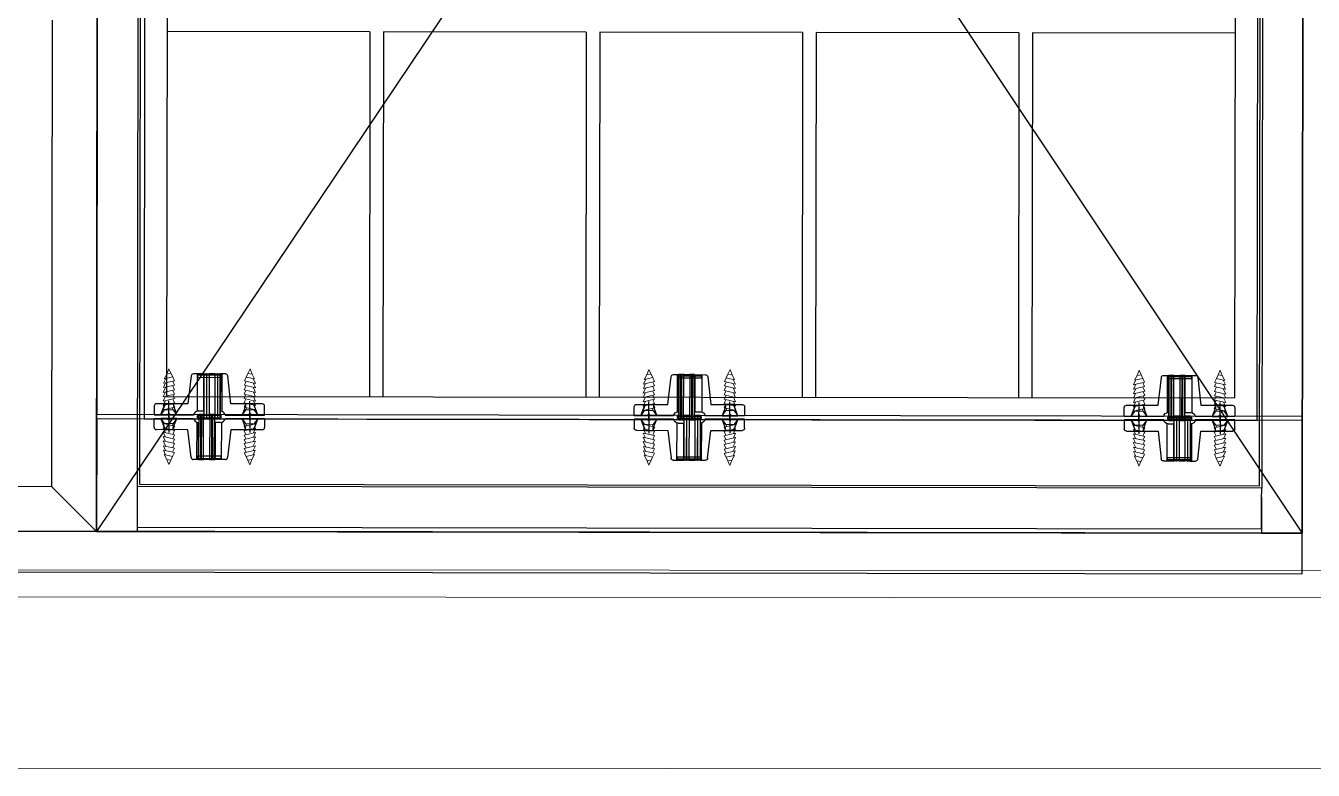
# Model space of a CAD drawing. Header units: inches. Extents: x 54 to 199, y 70 to 109.
# Drawn here: x 145.215 to 145.786, y 78.616 to 78.947 of the extents above; entities that cross this region are included whole.
import ezdxf
from ezdxf.enums import TextEntityAlignment as Align

# ---------------------------------------------------------------- set-up
doc = ezdxf.new("R2010")
doc.units = ezdxf.units.IN
doc.header["$MEASUREMENT"] = 0
for name, pattern in [('ACAD_ISO03W100', [30, 12, -18]), ('DASHDOTX2', [50.8, 25.4, -12.7, 0, -12.7]), ('DASHED2', [0.375, 0.25, -0.125]), ('DGN Style 5', [15.868117, 6.800621, -9.067495])]:
    doc.linetypes.add(name, pattern=pattern)
doc.layers.add('1', color=7, linetype='Continuous', lineweight=0)
doc.layers.add('21212-FC-A-XREF-GROUND FLOOR PLAN-REV-31-10-12$0$GB-Wall-Cladding-EEE', color=1, linetype='Continuous', lineweight=15)
doc.layers.add('A000_Non-Print', color=190, linetype='Continuous', plot=False)
doc.layers.add('A001_Pen01', color=1, linetype='Continuous')
doc.layers.add('A002_Pen02', color=2, linetype='Continuous')
doc.layers.add('GOLDCLADDING', color=7, linetype='Continuous', true_color=0xffc20a)
doc.styles.add('ROMANS', font='romans.shx')

# ---------------------------------------------------------------- blocks, each defined once
blk = doc.blocks.new('GRWRFHRH')
at = {"color": 252, "ltscale": 3}
for p, q in [((5.26827, 6.05277), (5.26886, 6.45277)), ((5.26827, 6.05277), (5.26886, 6.45277)), ((5.26886, 6.45277), (5.26835, 6.10477)), ((5.80386, 6.45198), (5.80327, 6.05198)), ((5.80335, 6.10398), (5.80386, 6.45198)), ((5.26834, 6.10277), (5.26827, 6.05277)), ((5.80334, 6.10198), (5.26834, 6.10277)), ((5.26835, 6.10477), (5.80335, 6.10398)), ((5.80327, 6.05198), (5.80334, 6.10198)), ((4.33627, 6.05415), (5.26827, 6.05277)), ((5.80327, 6.05198), (4.34127, 6.05415)), ((5.26827, 6.05277), (5.80327, 6.05198)), ((5.80327, 6.05198), (5.26827, 6.05277)), ((5.80324, 6.03398), (5.80327, 6.05198)), ((4.34124, 6.03615), (5.80324, 6.03398))]:
    blk.add_line(p, q, dxfattribs=at)
at = {"color": 252, "linetype": 'ACAD_ISO03W100'}
for p, q in [((5.53636, 6.45237), (5.26827, 6.05277)), ((5.53636, 6.45237), (5.80327, 6.05198)), ((5.26827, 6.05277), (5.26883, 6.43277)), ((5.28683, 6.43274), (5.28627, 6.05275)), ((5.78583, 6.432), (5.7853, 6.072)), ((5.80327, 6.05198), (5.80383, 6.43198)), ((5.28782, 6.42374), (5.2873, 6.07374)), ((5.7843, 6.07301), (5.78482, 6.42301)), ((5.26827, 6.05277), (5.26864, 6.29977)), ((5.24861, 6.2798), (5.2483, 6.0728)), ((4.3563, 6.07413), (5.2483, 6.0728)), ((5.2873, 6.07374), (5.7843, 6.07301)), ((5.2483, 6.0728), (5.26827, 6.05277)), ((5.2483, 6.0728), (5.26827, 6.05277)), ((5.28629, 6.06775), (5.28627, 6.05475)), ((5.2863, 6.07275), (5.28629, 6.06775)), ((5.28629, 6.06775), (5.28629, 6.06775)), ((5.2863, 6.07275), (5.2863, 6.07275)), ((5.7853, 6.072), (5.2863, 6.07275)), ((5.78529, 6.068), (5.78527, 6.052)), ((5.78529, 6.067), (5.7853, 6.072)), ((5.7853, 6.072), (5.7853, 6.072)), ((5.78527, 6.054), (5.78529, 6.067)), ((5.78529, 6.067), (5.78529, 6.067)), ((5.26827, 6.05277), (4.33627, 6.05415)), ((5.28627, 6.05275), (5.26827, 6.05277)), ((5.28627, 6.05475), (5.78527, 6.054)), ((5.78527, 6.052), (5.80327, 6.05198))]:
    blk.add_line(p, q, dxfattribs=at)
at = {"color": 252}
for p, q in [((5.31027, 6.12182), (5.30885, 6.10946)), ((5.31607, 6.1227), (5.31127, 6.12271)), ((5.31585, 6.1062), (5.31587, 6.1227)), ((5.31607, 6.1222), (5.31587, 6.1222)), ((5.31607, 6.1212), (5.31587, 6.1212)), ((5.31604, 6.1027), (5.31607, 6.1227)), ((5.31607, 6.1227), (5.31707, 6.1227)), ((5.31707, 6.1227), (5.31704, 6.1027)), ((5.31727, 6.1227), (5.31707, 6.1227)), ((5.31727, 6.1222), (5.31707, 6.1222)), ((5.31727, 6.1212), (5.31707, 6.1212)), ((5.31724, 6.1027), (5.31727, 6.1227)), ((5.31727, 6.1227), (5.31827, 6.1227)), ((5.31827, 6.1227), (5.31824, 6.1027)), ((5.32092, 6.12269), (5.31827, 6.1227)), ((5.32089, 6.10269), (5.32092, 6.12269)), ((5.32092, 6.12269), (5.32192, 6.12269)), ((5.32192, 6.12269), (5.32189, 6.10269)), ((5.32212, 6.12269), (5.32192, 6.12269)), ((5.32212, 6.12219), (5.32192, 6.12219)), ((5.32212, 6.12119), (5.32192, 6.12119)), ((5.32209, 6.10269), (5.32212, 6.12269)), ((5.32212, 6.12269), (5.32312, 6.12269)), ((5.32309, 6.10269), (5.32312, 6.12269)), ((5.32312, 6.12269), (5.32309, 6.10269)), ((5.32548, 6.12269), (5.32312, 6.12269)), ((5.32337, 6.12219), (5.32312, 6.12219)), ((5.32337, 6.12119), (5.32312, 6.12119)), ((5.32335, 6.10619), (5.32337, 6.12269)), ((5.32785, 6.10943), (5.32647, 6.1218)), ((5.52185, 6.10915), (5.52327, 6.12151)), ((5.52427, 6.12239), (5.52662, 6.12239)), ((5.52635, 6.10589), (5.52637, 6.12239)), ((5.52637, 6.12189), (5.52662, 6.12189)), ((5.52637, 6.12089), (5.52662, 6.12089)), ((5.52659, 6.10239), (5.52662, 6.12239)), ((5.52662, 6.12239), (5.52659, 6.10239)), ((5.52762, 6.12239), (5.52662, 6.12239)), ((5.52759, 6.10239), (5.52762, 6.12239)), ((5.52762, 6.12239), (5.52782, 6.12239)), ((5.52762, 6.12189), (5.52782, 6.12189)), ((5.52762, 6.12089), (5.52782, 6.12089)), ((5.52782, 6.12239), (5.52779, 6.10239)), ((5.52882, 6.12239), (5.52782, 6.12239)), ((5.52879, 6.10239), (5.52882, 6.12239)), ((5.52882, 6.12239), (5.53147, 6.12238)), ((5.53147, 6.12238), (5.53144, 6.10238)), ((5.53247, 6.12238), (5.53147, 6.12238)), ((5.53244, 6.10238), (5.53247, 6.12238)), ((5.53247, 6.12238), (5.53267, 6.12238)), ((5.53247, 6.12188), (5.53267, 6.12188)), ((5.53247, 6.12088), (5.53267, 6.12088)), ((5.53267, 6.12238), (5.53264, 6.10238)), ((5.53367, 6.12238), (5.53267, 6.12238)), ((5.53364, 6.10238), (5.53367, 6.12238)), ((5.53367, 6.12238), (5.53848, 6.12237)), ((5.53367, 6.12188), (5.53387, 6.12188)), ((5.53367, 6.12088), (5.53387, 6.12088)), ((5.53385, 6.10588), (5.53387, 6.12238)), ((5.53947, 6.12148), (5.54085, 6.10912)), ((5.73935, 6.10882), (5.74077, 6.12118)), ((5.74177, 6.12207), (5.74412, 6.12207)), ((5.74385, 6.10557), (5.74387, 6.12207)), ((5.74387, 6.12157), (5.74412, 6.12157)), ((5.74387, 6.12057), (5.74412, 6.12057)), ((5.74409, 6.10207), (5.74412, 6.12207)), ((5.74412, 6.12207), (5.74409, 6.10207)), ((5.74512, 6.12206), (5.74412, 6.12207)), ((5.74509, 6.10206), (5.74512, 6.12206)), ((5.74512, 6.12206), (5.74532, 6.12206)), ((5.74512, 6.12156), (5.74532, 6.12156)), ((5.74512, 6.12056), (5.74532, 6.12056)), ((5.74532, 6.12206), (5.74529, 6.10206)), ((5.74632, 6.12206), (5.74532, 6.12206)), ((5.74629, 6.10206), (5.74632, 6.12206)), ((5.74632, 6.12206), (5.74897, 6.12206)), ((5.74897, 6.12206), (5.74894, 6.10206)), ((5.74997, 6.12206), (5.74897, 6.12206)), ((5.74994, 6.10206), (5.74997, 6.12206)), ((5.74997, 6.12206), (5.75017, 6.12206)), ((5.74997, 6.12156), (5.75017, 6.12156)), ((5.74997, 6.12056), (5.75017, 6.12056)), ((5.75017, 6.12206), (5.75014, 6.10206)), ((5.75117, 6.12206), (5.75017, 6.12206)), ((5.75114, 6.10206), (5.75117, 6.12206)), ((5.75117, 6.12206), (5.75598, 6.12205)), ((5.75117, 6.12156), (5.75137, 6.12156)), ((5.75117, 6.12056), (5.75137, 6.12056)), ((5.75135, 6.10556), (5.75137, 6.12206)), ((5.75697, 6.12116), (5.75835, 6.10879)), ((5.29385, 6.10848), (5.29385, 6.10448)), ((5.30885, 6.10946), (5.29485, 6.10948)), ((5.34185, 6.10941), (5.32785, 6.10943)), ((5.34285, 6.10441), (5.34285, 6.10841)), ((5.50685, 6.10417), (5.50685, 6.10817)), ((5.50785, 6.10917), (5.52185, 6.10915)), ((5.54085, 6.10912), (5.55485, 6.1091)), ((5.55585, 6.1081), (5.55585, 6.1041)), ((5.72435, 6.10385), (5.72435, 6.10785)), ((5.72535, 6.10884), (5.73935, 6.10882)), ((5.75835, 6.10879), (5.77235, 6.10877)), ((5.77335, 6.10777), (5.77335, 6.10377)), ((5.29384, 6.09898), (5.29384, 6.10298)), ((5.29384, 6.10298), (5.31136, 6.10296)), ((5.29385, 6.10448), (5.31136, 6.10446)), ((5.3131, 6.10321), (5.3131, 6.10421)), ((5.3131, 6.10421), (5.3136, 6.1042)), ((5.3136, 6.1032), (5.3131, 6.10321)), ((5.31585, 6.1062), (5.31335, 6.10621)), ((5.3136, 6.1047), (5.31357, 6.0847)), ((5.3146, 6.1047), (5.3136, 6.1047)), ((5.31457, 6.0847), (5.3146, 6.1047)), ((5.3148, 6.1042), (5.3146, 6.1042)), ((5.3148, 6.1032), (5.3146, 6.1032)), ((5.3148, 6.1047), (5.31477, 6.0847)), ((5.3158, 6.1047), (5.3148, 6.1047)), ((5.31577, 6.0847), (5.3158, 6.1047)), ((5.31605, 6.1042), (5.3158, 6.1042)), ((5.31605, 6.1032), (5.3158, 6.1032)), ((5.31704, 6.1027), (5.31604, 6.1027)), ((5.31725, 6.1042), (5.31705, 6.1042)), ((5.31725, 6.1032), (5.31705, 6.1032)), ((5.31824, 6.1027), (5.31724, 6.1027)), ((5.3185, 6.1042), (5.31825, 6.1042)), ((5.3185, 6.1032), (5.31825, 6.1032)), ((5.3185, 6.1047), (5.31847, 6.0847)), ((5.3195, 6.1047), (5.3185, 6.1047)), ((5.31947, 6.0847), (5.3195, 6.1047)), ((5.3197, 6.1042), (5.3195, 6.1042)), ((5.3197, 6.1032), (5.3195, 6.1032)), ((5.3197, 6.1047), (5.31967, 6.0847)), ((5.3207, 6.10469), (5.3197, 6.1047)), ((5.32067, 6.08469), (5.3207, 6.10469)), ((5.3209, 6.10419), (5.3207, 6.10419)), ((5.3209, 6.10319), (5.3207, 6.10319)), ((5.32189, 6.10269), (5.32089, 6.10269)), ((5.3221, 6.10419), (5.3219, 6.10419)), ((5.3221, 6.10319), (5.3219, 6.10319)), ((5.32309, 6.10269), (5.32209, 6.10269)), ((5.3236, 6.10419), (5.3231, 6.10419)), ((5.3231, 6.10319), (5.3236, 6.10319)), ((5.3236, 6.10319), (5.3236, 6.10419)), ((5.32533, 6.10444), (5.34285, 6.10441)), ((5.32533, 6.10294), (5.34284, 6.10291)), ((5.34284, 6.10291), (5.34284, 6.09891)), ((5.52436, 6.10264), (5.50684, 6.10267)), ((5.50684, 6.10267), (5.50684, 6.09867)), ((5.52436, 6.10414), (5.50685, 6.10417)), ((5.52609, 6.10289), (5.5261, 6.10389)), ((5.52659, 6.10289), (5.52609, 6.10289)), ((5.5261, 6.10389), (5.5266, 6.10389)), ((5.52659, 6.10239), (5.52759, 6.10239)), ((5.52759, 6.10289), (5.52779, 6.10289)), ((5.5276, 6.10389), (5.5278, 6.10389)), ((5.52779, 6.10239), (5.52879, 6.10239)), ((5.52879, 6.10289), (5.52899, 6.10289)), ((5.5288, 6.10389), (5.529, 6.10389)), ((5.52897, 6.08439), (5.529, 6.10439)), ((5.529, 6.10439), (5.53, 6.10438)), ((5.53, 6.10438), (5.52997, 6.08438)), ((5.52999, 6.10288), (5.53019, 6.10288)), ((5.53, 6.10388), (5.5302, 6.10388)), ((5.53017, 6.08438), (5.5302, 6.10438)), ((5.5302, 6.10438), (5.5312, 6.10438)), ((5.5312, 6.10438), (5.53117, 6.08438)), ((5.53119, 6.10288), (5.53144, 6.10288)), ((5.5312, 6.10388), (5.53145, 6.10388)), ((5.53144, 6.10238), (5.53244, 6.10238)), ((5.53244, 6.10288), (5.53264, 6.10288)), ((5.53245, 6.10388), (5.53265, 6.10388)), ((5.53264, 6.10238), (5.53364, 6.10238)), ((5.53364, 6.10288), (5.53389, 6.10288)), ((5.53365, 6.10388), (5.5339, 6.10388)), ((5.53385, 6.10588), (5.53635, 6.10587)), ((5.53387, 6.08438), (5.5339, 6.10438)), ((5.5339, 6.10438), (5.5349, 6.10438)), ((5.5349, 6.10438), (5.53487, 6.08438)), ((5.53489, 6.10288), (5.53509, 6.10288)), ((5.5349, 6.10388), (5.5351, 6.10388)), ((5.53507, 6.08438), (5.5351, 6.10438)), ((5.5351, 6.10438), (5.5361, 6.10437)), ((5.5361, 6.10437), (5.53607, 6.08437)), ((5.53609, 6.10287), (5.53659, 6.10287)), ((5.5366, 6.10387), (5.5361, 6.10387)), ((5.53659, 6.10287), (5.5366, 6.10387)), ((5.55585, 6.1041), (5.53833, 6.10412)), ((5.55584, 6.1026), (5.53833, 6.10262)), ((5.55584, 6.0986), (5.55584, 6.1026)), ((5.74186, 6.10232), (5.72434, 6.10235)), ((5.72434, 6.10235), (5.72434, 6.09835)), ((5.74186, 6.10382), (5.72435, 6.10385)), ((5.74359, 6.10257), (5.7436, 6.10357)), ((5.74409, 6.10257), (5.74359, 6.10257)), ((5.7436, 6.10357), (5.7441, 6.10357)), ((5.74409, 6.10207), (5.74509, 6.10206)), ((5.74509, 6.10256), (5.74529, 6.10256)), ((5.7451, 6.10356), (5.7453, 6.10356)), ((5.74529, 6.10206), (5.74629, 6.10206)), ((5.74629, 6.10256), (5.74649, 6.10256)), ((5.7463, 6.10356), (5.7465, 6.10356)), ((5.74647, 6.08406), (5.7465, 6.10406)), ((5.7465, 6.10406), (5.7475, 6.10406)), ((5.7475, 6.10406), (5.74747, 6.08406)), ((5.74749, 6.10256), (5.74769, 6.10256)), ((5.7475, 6.10356), (5.7477, 6.10356)), ((5.74767, 6.08406), (5.7477, 6.10406)), ((5.7477, 6.10406), (5.7487, 6.10406)), ((5.7487, 6.10406), (5.74867, 6.08406)), ((5.74869, 6.10256), (5.74894, 6.10256)), ((5.7487, 6.10356), (5.74895, 6.10356)), ((5.74894, 6.10206), (5.74994, 6.10206)), ((5.74994, 6.10256), (5.75014, 6.10256)), ((5.74995, 6.10356), (5.75015, 6.10356)), ((5.75014, 6.10206), (5.75114, 6.10206)), ((5.75114, 6.10256), (5.75139, 6.10256)), ((5.75115, 6.10356), (5.7514, 6.10356)), ((5.75135, 6.10556), (5.75385, 6.10555)), ((5.75137, 6.08406), (5.7514, 6.10406)), ((5.7514, 6.10406), (5.7524, 6.10405)), ((5.7524, 6.10405), (5.75237, 6.08405)), ((5.75239, 6.10255), (5.75259, 6.10255)), ((5.7524, 6.10355), (5.7526, 6.10355)), ((5.75257, 6.08405), (5.7526, 6.10405)), ((5.7526, 6.10405), (5.7536, 6.10405)), ((5.7536, 6.10405), (5.75357, 6.08405)), ((5.75359, 6.10255), (5.75409, 6.10255)), ((5.7541, 6.10355), (5.7536, 6.10355)), ((5.75409, 6.10255), (5.7541, 6.10355)), ((5.77335, 6.10377), (5.75583, 6.1038)), ((5.77334, 6.10227), (5.75583, 6.1023)), ((5.77334, 6.09827), (5.77334, 6.10227)), ((5.30884, 6.09796), (5.29484, 6.09798)), ((5.31022, 6.0856), (5.30884, 6.09796)), ((5.31334, 6.10121), (5.31332, 6.08471)), ((5.32094, 6.10119), (5.32092, 6.08469)), ((5.32334, 6.10119), (5.32094, 6.10119)), ((5.32784, 6.09793), (5.32642, 6.08557)), ((5.34184, 6.09791), (5.32784, 6.09793)), ((5.50784, 6.09767), (5.52184, 6.09765)), ((5.52184, 6.09765), (5.52322, 6.08528)), ((5.52634, 6.10089), (5.52874, 6.10089)), ((5.52874, 6.10089), (5.52872, 6.08439)), ((5.53634, 6.10087), (5.53632, 6.08437)), ((5.53942, 6.08526), (5.54084, 6.09762)), ((5.54084, 6.09762), (5.55484, 6.0976)), ((5.72534, 6.09734), (5.73934, 6.09732)), ((5.73934, 6.09732), (5.74072, 6.08496)), ((5.74384, 6.10057), (5.74624, 6.10056)), ((5.74624, 6.10056), (5.74622, 6.08406)), ((5.75384, 6.10055), (5.75382, 6.08405)), ((5.75692, 6.08493), (5.75834, 6.09729)), ((5.75834, 6.09729), (5.77234, 6.09727)), ((5.31357, 6.0847), (5.31121, 6.08471)), ((5.31332, 6.08621), (5.31357, 6.0862)), ((5.31332, 6.08521), (5.31357, 6.0852)), ((5.31357, 6.0847), (5.31457, 6.0847)), ((5.31457, 6.0862), (5.31477, 6.0862)), ((5.31457, 6.0852), (5.31477, 6.0852)), ((5.31477, 6.0847), (5.31457, 6.0847)), ((5.31477, 6.0847), (5.31577, 6.0847)), ((5.31477, 6.0847), (5.31577, 6.0847)), ((5.31847, 6.0847), (5.31577, 6.0847)), ((5.31842, 6.0847), (5.31942, 6.0847)), ((5.31847, 6.0847), (5.31947, 6.0847)), ((5.31942, 6.0862), (5.31962, 6.0862)), ((5.31942, 6.0852), (5.31962, 6.0852)), ((5.31967, 6.0847), (5.31947, 6.0847)), ((5.31967, 6.0847), (5.32067, 6.08469)), ((5.32062, 6.08619), (5.32082, 6.08619)), ((5.32062, 6.08519), (5.32082, 6.08519)), ((5.32542, 6.08469), (5.32067, 6.08469)), ((5.52902, 6.08589), (5.52882, 6.08589)), ((5.52902, 6.08489), (5.52882, 6.08489)), ((5.53022, 6.08588), (5.53002, 6.08588)), ((5.53022, 6.08488), (5.53002, 6.08488)), ((5.53507, 6.08588), (5.53487, 6.08588)), ((5.53507, 6.08488), (5.53487, 6.08488)), ((5.53632, 6.08587), (5.53607, 6.08587)), ((5.53632, 6.08487), (5.53607, 6.08487)), ((5.74652, 6.08556), (5.74632, 6.08556)), ((5.74772, 6.08556), (5.74752, 6.08556)), ((5.75257, 6.08555), (5.75237, 6.08555)), ((5.75382, 6.08555), (5.75357, 6.08555)), ((5.52421, 6.08439), (5.52897, 6.08439)), ((5.52997, 6.08438), (5.52897, 6.08439)), ((5.52997, 6.08438), (5.53017, 6.08438)), ((5.53117, 6.08438), (5.53017, 6.08438)), ((5.53122, 6.08438), (5.53022, 6.08438)), ((5.53117, 6.08438), (5.53387, 6.08438)), ((5.53487, 6.08438), (5.53387, 6.08438)), ((5.53487, 6.08438), (5.53387, 6.08438)), ((5.53487, 6.08438), (5.53507, 6.08438)), ((5.53607, 6.08437), (5.53507, 6.08438)), ((5.53607, 6.08437), (5.53842, 6.08437)), ((5.74171, 6.08407), (5.74647, 6.08406)), ((5.74652, 6.08456), (5.74632, 6.08456)), ((5.74747, 6.08406), (5.74647, 6.08406)), ((5.74747, 6.08406), (5.74767, 6.08406)), ((5.74772, 6.08456), (5.74752, 6.08456)), ((5.74867, 6.08406), (5.74767, 6.08406)), ((5.74872, 6.08406), (5.74772, 6.08406)), ((5.74867, 6.08406), (5.75137, 6.08406)), ((5.75237, 6.08405), (5.75137, 6.08406)), ((5.75237, 6.08405), (5.75137, 6.08406)), ((5.75257, 6.08455), (5.75237, 6.08455)), ((5.75237, 6.08405), (5.75257, 6.08405)), ((5.75357, 6.08405), (5.75257, 6.08405)), ((5.75382, 6.08455), (5.75357, 6.08455)), ((5.75357, 6.08405), (5.75592, 6.08405))]:
    blk.add_line(p, q, dxfattribs=at)
at = {"color": 252, "linetype": 'DASHED2', "ltscale": 0.1}
for p, q in [((5.3129, 6.12271), (5.31287, 6.10615)), ((5.32362, 6.12219), (5.31312, 6.12221)), ((5.31312, 6.12221), (5.31312, 6.12121)), ((5.31312, 6.12121), (5.32362, 6.12119)), ((5.32362, 6.12119), (5.32362, 6.12219)), ((5.32385, 6.12269), (5.32383, 6.10613)), ((5.5259, 6.12239), (5.52587, 6.10583)), ((5.52612, 6.12089), (5.52612, 6.12189)), ((5.52612, 6.12189), (5.53662, 6.12187)), ((5.53662, 6.12087), (5.52612, 6.12089)), ((5.53662, 6.12187), (5.53662, 6.12087)), ((5.53685, 6.12237), (5.53682, 6.10582)), ((5.7434, 6.12207), (5.74337, 6.10551)), ((5.74362, 6.12057), (5.74362, 6.12157)), ((5.74362, 6.12157), (5.75412, 6.12155)), ((5.75412, 6.12055), (5.74362, 6.12057)), ((5.75412, 6.12155), (5.75412, 6.12055)), ((5.75435, 6.12205), (5.75432, 6.10549)), ((5.3236, 6.10419), (5.3131, 6.10421)), ((5.3131, 6.10421), (5.3131, 6.10321)), ((5.3131, 6.10321), (5.3236, 6.10319)), ((5.3236, 6.10319), (5.3236, 6.10419)), ((5.52609, 6.10289), (5.5261, 6.10389)), ((5.53659, 6.10287), (5.52609, 6.10289)), ((5.5261, 6.10389), (5.5366, 6.10387)), ((5.5366, 6.10387), (5.53659, 6.10287)), ((5.74359, 6.10257), (5.7436, 6.10357)), ((5.75409, 6.10255), (5.74359, 6.10257)), ((5.7436, 6.10357), (5.7541, 6.10355)), ((5.7541, 6.10355), (5.75409, 6.10255)), ((5.31284, 6.08471), (5.31287, 6.10126)), ((5.32379, 6.08469), (5.32382, 6.10125)), ((5.52584, 6.08439), (5.52587, 6.10095)), ((5.53679, 6.08437), (5.53682, 6.10093)), ((5.74334, 6.08407), (5.74337, 6.10062)), ((5.75429, 6.08405), (5.75432, 6.10061)), ((5.32357, 6.08619), (5.31307, 6.08621)), ((5.31307, 6.08621), (5.31307, 6.08521)), ((5.31307, 6.08521), (5.32357, 6.08519)), ((5.32357, 6.08519), (5.32357, 6.08619)), ((5.52607, 6.08589), (5.53657, 6.08587)), ((5.52607, 6.08489), (5.52607, 6.08589)), ((5.53657, 6.08487), (5.52607, 6.08489)), ((5.53657, 6.08587), (5.53657, 6.08487)), ((5.74357, 6.08557), (5.75407, 6.08555)), ((5.74357, 6.08457), (5.74357, 6.08557)), ((5.75407, 6.08555), (5.75407, 6.08455)), ((5.75407, 6.08455), (5.74357, 6.08457))]:
    blk.add_line(p, q, dxfattribs=at)
at = {"color": 252, "linetype": 'DGN Style 5', "ltscale": 0.03}
for p, q in [((5.31607, 6.1227), (5.31707, 6.1227)), ((5.31727, 6.1227), (5.31827, 6.1227)), ((5.32092, 6.12269), (5.32192, 6.12269)), ((5.32212, 6.12269), (5.32312, 6.12269)), ((5.52762, 6.12239), (5.52662, 6.12239)), ((5.52882, 6.12239), (5.52782, 6.12239)), ((5.53247, 6.12238), (5.53147, 6.12238)), ((5.53367, 6.12238), (5.53267, 6.12238)), ((5.74512, 6.12206), (5.74412, 6.12207)), ((5.74632, 6.12206), (5.74532, 6.12206)), ((5.74997, 6.12206), (5.74897, 6.12206)), ((5.75117, 6.12206), (5.75017, 6.12206)), ((5.31357, 6.0847), (5.31457, 6.0847)), ((5.31962, 6.0847), (5.32062, 6.08469)), ((5.53002, 6.08438), (5.52902, 6.08439)), ((5.53607, 6.08437), (5.53507, 6.08438)), ((5.74752, 6.08406), (5.74652, 6.08406)), ((5.75357, 6.08405), (5.75257, 6.08405))]:
    blk.add_line(p, q, dxfattribs=at)
at = {"color": 252, "linetype": 'ACAD_ISO03W100', "ltscale": 0.05}
for p, q in [((5.29685, 6.10448), (5.29835, 6.10848)), ((5.29835, 6.10848), (5.29835, 6.10948)), ((5.29835, 6.10948), (5.30235, 6.10947)), ((5.30235, 6.10947), (5.30235, 6.10847)), ((5.30235, 6.10847), (5.30385, 6.10447)), ((5.33435, 6.10842), (5.33285, 6.10443)), ((5.33835, 6.10942), (5.33435, 6.10942)), ((5.33435, 6.10942), (5.33435, 6.10842)), ((5.33835, 6.10842), (5.33835, 6.10942)), ((5.33985, 6.10442), (5.33835, 6.10842)), ((5.50985, 6.10416), (5.51135, 6.10816)), ((5.51135, 6.10816), (5.51135, 6.10916)), ((5.51135, 6.10916), (5.51535, 6.10916)), ((5.51535, 6.10916), (5.51535, 6.10816)), ((5.51535, 6.10816), (5.51685, 6.10415)), ((5.54735, 6.10811), (5.54585, 6.10411)), ((5.55135, 6.1091), (5.54735, 6.10911)), ((5.54735, 6.10911), (5.54735, 6.10811)), ((5.55135, 6.1081), (5.55135, 6.1091)), ((5.55285, 6.1041), (5.55135, 6.1081)), ((5.72735, 6.10384), (5.72885, 6.10784)), ((5.72885, 6.10784), (5.72885, 6.10884)), ((5.72885, 6.10884), (5.73285, 6.10883)), ((5.73285, 6.10883), (5.73285, 6.10783)), ((5.73285, 6.10783), (5.73435, 6.10383)), ((5.76485, 6.10779), (5.76335, 6.10379)), ((5.76885, 6.10878), (5.76485, 6.10879)), ((5.76485, 6.10879), (5.76485, 6.10779)), ((5.76885, 6.10778), (5.76885, 6.10878)), ((5.77035, 6.10378), (5.76885, 6.10778)), ((5.30384, 6.10297), (5.29684, 6.10298)), ((5.29684, 6.10298), (5.29834, 6.09898)), ((5.30385, 6.10447), (5.29685, 6.10448)), ((5.30234, 6.09897), (5.30384, 6.10297)), ((5.33284, 6.10293), (5.33984, 6.10292)), ((5.33434, 6.09892), (5.33284, 6.10293)), ((5.33285, 6.10443), (5.33985, 6.10442)), ((5.33984, 6.10292), (5.33834, 6.09892)), ((5.51684, 6.10265), (5.50984, 6.10266)), ((5.50984, 6.10266), (5.51134, 6.09866)), ((5.51685, 6.10415), (5.50985, 6.10416)), ((5.51534, 6.09866), (5.51684, 6.10265)), ((5.54584, 6.10261), (5.55284, 6.1026)), ((5.54734, 6.09861), (5.54584, 6.10261)), ((5.54585, 6.10411), (5.55285, 6.1041)), ((5.55284, 6.1026), (5.55134, 6.0986)), ((5.73434, 6.10233), (5.72734, 6.10234)), ((5.72734, 6.10234), (5.72884, 6.09834)), ((5.73435, 6.10383), (5.72735, 6.10384)), ((5.73284, 6.09833), (5.73434, 6.10233)), ((5.76334, 6.10229), (5.77034, 6.10228)), ((5.76484, 6.09829), (5.76334, 6.10229)), ((5.76335, 6.10379), (5.77035, 6.10378)), ((5.77034, 6.10228), (5.76884, 6.09828)), ((5.29834, 6.09898), (5.29834, 6.09798)), ((5.29834, 6.09798), (5.30234, 6.09797)), ((5.30234, 6.09797), (5.30234, 6.09897)), ((5.33434, 6.09792), (5.33434, 6.09892)), ((5.33834, 6.09792), (5.33434, 6.09792)), ((5.33834, 6.09892), (5.33834, 6.09792)), ((5.51134, 6.09866), (5.51134, 6.09766)), ((5.51134, 6.09766), (5.51534, 6.09766)), ((5.51534, 6.09766), (5.51534, 6.09866)), ((5.54734, 6.09761), (5.54734, 6.09861)), ((5.55134, 6.0976), (5.54734, 6.09761)), ((5.55134, 6.0986), (5.55134, 6.0976)), ((5.72884, 6.09834), (5.72884, 6.09734)), ((5.72884, 6.09734), (5.73284, 6.09733)), ((5.73284, 6.09733), (5.73284, 6.09833)), ((5.76484, 6.09729), (5.76484, 6.09829)), ((5.76884, 6.09728), (5.76484, 6.09729)), ((5.76884, 6.09828), (5.76884, 6.09728))]:
    blk.add_line(p, q, dxfattribs=at)
at = {"color": 252, "linetype": 'DASHDOTX2', "ltscale": 0.05}
for p, q in [((5.30034, 6.10222), (5.30036, 6.11073)), ((5.33634, 6.10217), (5.33636, 6.11067)), ((5.51334, 6.10191), (5.51336, 6.11041)), ((5.54934, 6.10185), (5.54936, 6.11036)), ((5.73084, 6.10158), (5.73086, 6.11009)), ((5.76684, 6.10153), (5.76686, 6.11003)), ((5.30035, 6.10523), (5.30034, 6.09672)), ((5.33635, 6.10517), (5.33634, 6.09667)), ((5.51335, 6.10491), (5.51334, 6.09641)), ((5.54935, 6.10486), (5.54934, 6.09635)), ((5.73085, 6.10459), (5.73084, 6.09608)), ((5.76685, 6.10453), (5.76684, 6.09603))]:
    blk.add_line(p, q, dxfattribs=at)
at = {"color": 252, "ltscale": 2}
for p, q in [((5.30058, 6.10513), (5.30011, 6.10513)), ((5.30011, 6.10513), (5.30011, 6.10447)), ((5.30011, 6.10232), (5.30011, 6.10297)), ((5.30058, 6.10232), (5.30011, 6.10232)), ((5.30058, 6.10447), (5.30058, 6.10513)), ((5.30058, 6.10297), (5.30058, 6.10232)), ((5.33611, 6.10442), (5.33611, 6.10507)), ((5.33611, 6.10507), (5.33658, 6.10507)), ((5.33611, 6.10292), (5.33611, 6.10227)), ((5.33611, 6.10227), (5.33658, 6.10227)), ((5.33658, 6.10507), (5.33658, 6.10442)), ((5.33658, 6.10227), (5.33658, 6.10292)), ((5.51358, 6.10481), (5.51311, 6.10481)), ((5.51311, 6.10481), (5.51311, 6.10416)), ((5.51311, 6.10201), (5.51311, 6.10266)), ((5.51358, 6.102), (5.51311, 6.10201)), ((5.51358, 6.10416), (5.51358, 6.10481)), ((5.51358, 6.10266), (5.51358, 6.102)), ((5.54911, 6.10411), (5.54911, 6.10476)), ((5.54911, 6.10476), (5.54958, 6.10476)), ((5.54911, 6.10261), (5.54911, 6.10195)), ((5.54911, 6.10195), (5.54958, 6.10195)), ((5.54958, 6.10476), (5.54958, 6.1041)), ((5.54958, 6.10195), (5.54958, 6.1026)), ((5.73108, 6.10449), (5.73061, 6.10449)), ((5.73061, 6.10449), (5.73061, 6.10384)), ((5.73061, 6.10168), (5.73061, 6.10234)), ((5.73108, 6.10384), (5.73108, 6.10449)), ((5.73108, 6.10234), (5.73108, 6.10168)), ((5.76661, 6.10378), (5.76661, 6.10444)), ((5.76661, 6.10444), (5.76708, 6.10444)), ((5.76661, 6.10228), (5.76661, 6.10163)), ((5.76708, 6.10444), (5.76708, 6.10378)), ((5.76708, 6.10163), (5.76708, 6.10228)), ((5.73108, 6.10168), (5.73061, 6.10168)), ((5.76661, 6.10163), (5.76708, 6.10163))]:
    blk.add_line(p, q, dxfattribs=at)
at = {"color": 252}
for centre, major_axis, start_param, end_param in [((5.31127, 6.12171), (0.000707, 0.000707), 0.783914, 2.241983), ((5.32548, 6.12169), (0.000707, 0.000707), 5.609031, 7.0671), ((5.29485, 6.10848), (-0.000707, 0.000707), -0.786882, 0.783914), ((5.34185, 6.10841), (-0.000707, 0.000707), 3.925507, 5.496303), ((5.31335, 6.10421), (-0.00141, 0.00141), -0.786882, 0.658587), ((5.31335, 6.10321), (-0.00141, 0.00141), 0.909242, 2.354711), ((5.32335, 6.10319), (0.00141, 0.00141), 3.925507, 5.370976), ((5.32335, 6.10419), (0.00141, 0.00141), 5.621631, 7.0671), ((5.29484, 6.09898), (-0.000707, 0.000707), 0.783914, 2.354711), ((5.34184, 6.09891), (0.000707, 0.000707), 3.925507, 5.496303), ((5.31121, 6.08571), (-0.000707, 0.000707), 0.896642, 2.354711), ((5.32543, 6.08569), (0.000707, 0.000707), 3.925507, 5.383576)]:
    blk.add_ellipse(centre, major_axis=major_axis, ratio=1, start_param=start_param, end_param=end_param, dxfattribs=at)
at = {"color": 252, "extrusion": (0, 0, -1)}
for centre, major_axis, start_param, end_param in [((5.52427, 6.12139), (0.000707, 0.000707), 4.041202, 5.499271), ((5.53848, 6.12137), (-0.000707, 0.000707), 0.786882, 2.244951), ((5.74177, 6.12107), (0.000707, 0.000707), 4.041202, 5.499271), ((5.75598, 6.12105), (-0.000707, 0.000707), 0.786882, 2.244951), ((5.50785, 6.10817), (0.000707, 0.000707), 3.928475, 5.499271), ((5.55485, 6.1081), (-0.000707, 0.000707), 0.786882, 2.357678), ((5.72535, 6.10784), (0.000707, 0.000707), 3.928475, 5.499271), ((5.77235, 6.10777), (-0.000707, 0.000707), 0.786882, 2.357678), ((5.52635, 6.10389), (0.00141, 0.00141), 4.053802, 5.499271), ((5.52634, 6.10289), (0.00141, 0.00141), 2.357678, 3.803147), ((5.53634, 6.10287), (-0.00141, 0.00141), 2.483006, 3.928475), ((5.53635, 6.10387), (-0.00141, 0.00141), 0.786882, 2.23235), ((5.74385, 6.10357), (0.00141, 0.00141), 4.053802, 5.499271), ((5.74384, 6.10257), (0.00141, 0.00141), 2.357678, 3.803147), ((5.75384, 6.10255), (-0.00141, 0.00141), 2.483006, 3.928475), ((5.75385, 6.10355), (-0.00141, 0.00141), 0.786882, 2.23235), ((5.50784, 6.09867), (0.000707, 0.000707), 2.357678, 3.928475), ((5.55484, 6.0986), (-0.000707, 0.000707), 2.357678, 3.928475), ((5.72534, 6.09834), (0.000707, 0.000707), 2.357678, 3.928475), ((5.77234, 6.09827), (-0.000707, 0.000707), 2.357678, 3.928475), ((5.52421, 6.08539), (0.000707, 0.000707), 2.357678, 3.815747), ((5.53843, 6.08537), (-0.000707, 0.000707), 2.470406, 3.928475), ((5.74171, 6.08507), (0.000707, 0.000707), 2.357678, 3.815747), ((5.75593, 6.08505), (-0.000707, 0.000707), 2.470406, 3.928475)]:
    blk.add_ellipse(centre, major_axis=major_axis, ratio=1, start_param=start_param, end_param=end_param, dxfattribs=at)
at = {"layer": '1', "color": 252, "linetype": 'Continuous'}
for p, q in [((5.29948, 6.12267), (5.30038, 6.12501)), ((5.3013, 6.123), (5.30038, 6.12501)), ((5.33545, 6.12295), (5.33638, 6.12495)), ((5.33727, 6.12261), (5.33638, 6.12495)), ((5.51248, 6.12235), (5.51338, 6.12469)), ((5.5143, 6.12269), (5.51338, 6.12469)), ((5.54845, 6.12264), (5.54938, 6.12464)), ((5.55027, 6.1223), (5.54938, 6.12464)), ((5.29796, 6.11853), (5.29898, 6.12068)), ((5.29796, 6.11853), (5.30287, 6.11965)), ((5.29832, 6.12053), (5.29948, 6.12267)), ((5.29832, 6.12053), (5.30206, 6.12138)), ((5.29948, 6.12267), (5.3013, 6.123)), ((5.30206, 6.12138), (5.3013, 6.123)), ((5.30287, 6.11965), (5.30206, 6.12138)), ((5.30287, 6.11774), (5.30208, 6.11947)), ((5.33386, 6.11769), (5.33465, 6.11942)), ((5.33387, 6.1196), (5.33469, 6.12133)), ((5.33878, 6.11847), (5.33387, 6.1196)), ((5.33469, 6.12133), (5.33545, 6.12295)), ((5.33842, 6.12047), (5.33469, 6.12133)), ((5.33727, 6.12261), (5.33545, 6.12295)), ((5.33842, 6.12047), (5.33727, 6.12261)), ((5.33878, 6.11847), (5.33777, 6.12062)), ((5.51096, 6.11822), (5.51198, 6.12036)), ((5.51096, 6.11822), (5.51587, 6.11933)), ((5.51132, 6.12021), (5.51248, 6.12235)), ((5.51132, 6.12021), (5.51506, 6.12106)), ((5.51248, 6.12235), (5.5143, 6.12269)), ((5.51506, 6.12106), (5.5143, 6.12269)), ((5.51587, 6.11933), (5.51506, 6.12106)), ((5.51587, 6.11742), (5.51508, 6.11915)), ((5.54686, 6.11737), (5.54765, 6.11911)), ((5.54687, 6.11929), (5.54769, 6.12102)), ((5.55178, 6.11816), (5.54687, 6.11929)), ((5.54769, 6.12102), (5.54845, 6.12264)), ((5.55142, 6.12015), (5.54769, 6.12102)), ((5.55027, 6.1223), (5.54845, 6.12264)), ((5.55142, 6.12015), (5.55027, 6.1223)), ((5.55178, 6.11816), (5.55076, 6.1203)), ((5.72846, 6.11789), (5.72948, 6.12004)), ((5.72846, 6.11789), (5.73337, 6.11901)), ((5.72882, 6.11989), (5.72998, 6.12203)), ((5.72882, 6.11989), (5.73256, 6.12074)), ((5.72998, 6.12203), (5.73088, 6.12437)), ((5.72998, 6.12203), (5.7318, 6.12236)), ((5.7318, 6.12236), (5.73088, 6.12437)), ((5.73256, 6.12074), (5.7318, 6.12236)), ((5.73337, 6.11901), (5.73256, 6.12074)), ((5.76437, 6.11897), (5.76518, 6.12069)), ((5.76928, 6.11783), (5.76437, 6.11897)), ((5.76518, 6.12069), (5.76595, 6.12231)), ((5.76892, 6.11983), (5.76518, 6.12069)), ((5.76595, 6.12231), (5.76688, 6.12432)), ((5.76777, 6.12198), (5.76595, 6.12231)), ((5.76777, 6.12198), (5.76688, 6.12432)), ((5.76892, 6.11983), (5.76777, 6.12198)), ((5.76928, 6.11783), (5.76826, 6.11998)), ((5.29787, 6.11449), (5.29885, 6.11663)), ((5.29787, 6.11449), (5.30293, 6.11564)), ((5.29787, 6.11257), (5.29885, 6.11471)), ((5.29787, 6.11257), (5.30293, 6.11373)), ((5.29796, 6.11662), (5.29893, 6.11875)), ((5.29796, 6.11662), (5.30287, 6.11774)), ((5.30292, 6.11181), (5.30214, 6.11355)), ((5.30293, 6.11564), (5.30215, 6.11738)), ((5.30293, 6.11373), (5.30217, 6.11541)), ((5.33379, 6.11368), (5.33456, 6.11536)), ((5.33885, 6.11251), (5.33379, 6.11368)), ((5.33379, 6.11176), (5.33458, 6.1135)), ((5.3338, 6.1156), (5.33459, 6.11733)), ((5.33885, 6.11443), (5.3338, 6.1156)), ((5.33877, 6.11656), (5.33386, 6.11769)), ((5.33877, 6.11656), (5.33781, 6.11869)), ((5.33885, 6.11443), (5.33788, 6.11657)), ((5.33885, 6.11251), (5.33788, 6.11465)), ((5.51087, 6.11417), (5.51185, 6.11631)), ((5.51087, 6.11417), (5.51593, 6.11532)), ((5.51087, 6.11226), (5.51184, 6.11439)), ((5.51087, 6.11226), (5.51593, 6.11341)), ((5.51096, 6.1163), (5.51193, 6.11844)), ((5.51096, 6.1163), (5.51587, 6.11742)), ((5.51593, 6.11532), (5.51514, 6.11706)), ((5.51592, 6.11149), (5.51514, 6.11323)), ((5.51593, 6.11341), (5.51517, 6.11509)), ((5.54679, 6.11336), (5.54756, 6.11504)), ((5.55185, 6.1122), (5.54679, 6.11336)), ((5.54679, 6.11145), (5.54758, 6.11318)), ((5.5468, 6.11528), (5.54759, 6.11701)), ((5.55185, 6.11411), (5.5468, 6.11528)), ((5.55177, 6.11624), (5.54686, 6.11737)), ((5.55177, 6.11624), (5.55081, 6.11838)), ((5.55185, 6.11411), (5.55088, 6.11625)), ((5.55185, 6.1122), (5.55088, 6.11434)), ((5.72837, 6.11385), (5.72935, 6.11599)), ((5.72837, 6.11385), (5.73343, 6.115)), ((5.72837, 6.11194), (5.72934, 6.11407)), ((5.72845, 6.11598), (5.72943, 6.11811)), ((5.72845, 6.11598), (5.73337, 6.1171)), ((5.73337, 6.1171), (5.73258, 6.11883)), ((5.73343, 6.115), (5.73264, 6.11674)), ((5.73343, 6.11309), (5.73267, 6.11477)), ((5.76429, 6.11304), (5.76506, 6.11472)), ((5.7643, 6.11496), (5.76509, 6.11669)), ((5.76935, 6.11379), (5.7643, 6.11496)), ((5.76436, 6.11705), (5.76515, 6.11878)), ((5.76927, 6.11592), (5.76436, 6.11705)), ((5.76927, 6.11592), (5.76831, 6.11806)), ((5.76935, 6.11379), (5.76838, 6.11593)), ((5.76935, 6.11188), (5.76838, 6.11401)), ((5.29778, 6.10681), (5.29876, 6.10895)), ((5.29778, 6.10681), (5.30298, 6.108)), ((5.29787, 6.11066), (5.29884, 6.1128)), ((5.29787, 6.11066), (5.30292, 6.11181)), ((5.29787, 6.10874), (5.29884, 6.11088)), ((5.29787, 6.10874), (5.30292, 6.1099)), ((5.30222, 6.1068), (5.3018, 6.10773)), ((5.30292, 6.1099), (5.30214, 6.11163)), ((5.30298, 6.108), (5.3022, 6.10973)), ((5.33372, 6.10795), (5.33451, 6.10968)), ((5.33892, 6.10675), (5.33372, 6.10795)), ((5.33884, 6.1106), (5.33379, 6.11176)), ((5.33379, 6.10985), (5.33458, 6.11158)), ((5.33884, 6.10868), (5.33379, 6.10985)), ((5.33448, 6.10676), (5.3349, 6.10768)), ((5.33884, 6.10868), (5.33787, 6.11082)), ((5.33884, 6.1106), (5.33788, 6.11274)), ((5.33892, 6.10675), (5.33795, 6.10889)), ((5.51078, 6.1065), (5.51176, 6.10863)), ((5.51078, 6.1065), (5.51598, 6.10768)), ((5.51086, 6.10843), (5.51184, 6.11056)), ((5.51086, 6.10843), (5.51592, 6.10958)), ((5.51087, 6.11034), (5.51184, 6.11248)), ((5.51087, 6.11034), (5.51592, 6.11149)), ((5.51592, 6.10958), (5.51514, 6.11132)), ((5.51598, 6.10768), (5.5152, 6.10941)), ((5.54672, 6.10763), (5.54751, 6.10937)), ((5.55192, 6.10643), (5.54672, 6.10763)), ((5.55184, 6.11028), (5.54679, 6.11145)), ((5.54679, 6.10953), (5.54758, 6.11127)), ((5.55184, 6.10837), (5.54679, 6.10953)), ((5.55184, 6.10837), (5.55087, 6.11051)), ((5.55184, 6.11028), (5.55088, 6.11242)), ((5.55192, 6.10643), (5.55095, 6.10857)), ((5.72828, 6.10617), (5.72926, 6.10831)), ((5.72836, 6.10811), (5.72934, 6.11024)), ((5.72836, 6.10811), (5.73342, 6.10926)), ((5.72837, 6.11194), (5.73343, 6.11309)), ((5.72837, 6.11002), (5.72934, 6.11216)), ((5.72837, 6.11002), (5.73342, 6.11117)), ((5.73342, 6.11117), (5.73264, 6.11291)), ((5.73342, 6.10926), (5.73264, 6.11099)), ((5.73348, 6.10736), (5.7327, 6.10909)), ((5.76422, 6.10731), (5.76501, 6.10904)), ((5.76935, 6.11188), (5.76429, 6.11304)), ((5.76429, 6.11113), (5.76508, 6.11286)), ((5.76934, 6.10996), (5.76429, 6.11113)), ((5.76429, 6.10921), (5.76508, 6.11094)), ((5.76934, 6.10804), (5.76429, 6.10921)), ((5.76934, 6.10804), (5.76837, 6.11018)), ((5.76934, 6.10996), (5.76838, 6.1121)), ((5.76942, 6.10611), (5.76845, 6.10825)), ((5.30011, 6.10297), (5.29684, 6.10298)), ((5.29847, 6.10064), (5.29684, 6.10298)), ((5.29848, 6.10681), (5.29685, 6.10448)), ((5.30011, 6.10447), (5.29685, 6.10448)), ((5.29778, 6.10681), (5.29848, 6.10681)), ((5.30222, 6.1068), (5.29848, 6.10681)), ((5.29848, 6.10681), (5.29848, 6.10681)), ((5.29848, 6.10681), (5.30222, 6.1068)), ((5.30385, 6.10447), (5.30058, 6.10447)), ((5.30384, 6.10297), (5.30058, 6.10297)), ((5.30221, 6.10064), (5.30384, 6.10297)), ((5.30222, 6.1068), (5.30222, 6.1068)), ((5.30222, 6.1068), (5.30385, 6.10447)), ((5.33284, 6.10293), (5.33611, 6.10292)), ((5.33447, 6.10059), (5.33284, 6.10293)), ((5.33448, 6.10676), (5.33285, 6.10443)), ((5.33285, 6.10443), (5.33611, 6.10442)), ((5.33448, 6.10676), (5.33822, 6.10675)), ((5.33822, 6.10675), (5.33448, 6.10676)), ((5.33448, 6.10676), (5.33448, 6.10676)), ((5.33658, 6.10442), (5.33985, 6.10442)), ((5.33658, 6.10292), (5.33984, 6.10292)), ((5.33821, 6.10058), (5.33984, 6.10292)), ((5.33822, 6.10675), (5.33822, 6.10675)), ((5.33822, 6.10675), (5.33985, 6.10442)), ((5.33892, 6.10675), (5.33822, 6.10675)), ((5.51311, 6.10266), (5.50984, 6.10266)), ((5.51147, 6.10033), (5.50984, 6.10266)), ((5.51148, 6.10649), (5.50985, 6.10416)), ((5.51311, 6.10416), (5.50985, 6.10416)), ((5.51078, 6.1065), (5.51148, 6.10649)), ((5.51522, 6.10649), (5.51148, 6.10649)), ((5.51148, 6.10649), (5.51148, 6.10649)), ((5.51148, 6.10649), (5.51522, 6.10649)), ((5.51685, 6.10415), (5.51358, 6.10416)), ((5.51684, 6.10265), (5.51358, 6.10266)), ((5.51522, 6.10649), (5.5148, 6.10741)), ((5.51521, 6.10032), (5.51684, 6.10265)), ((5.51522, 6.10649), (5.51522, 6.10649)), ((5.51522, 6.10649), (5.51685, 6.10415)), ((5.54584, 6.10261), (5.54911, 6.10261)), ((5.54747, 6.10027), (5.54584, 6.10261)), ((5.54748, 6.10644), (5.54585, 6.10411)), ((5.54585, 6.10411), (5.54911, 6.10411)), ((5.54748, 6.10644), (5.5479, 6.10736)), ((5.54748, 6.10644), (5.55122, 6.10644)), ((5.55122, 6.10644), (5.54748, 6.10644)), ((5.54748, 6.10644), (5.54748, 6.10644)), ((5.54958, 6.1041), (5.55285, 6.1041)), ((5.54958, 6.1026), (5.55284, 6.1026)), ((5.55121, 6.10027), (5.55284, 6.1026)), ((5.55122, 6.10644), (5.55122, 6.10644)), ((5.55122, 6.10644), (5.55285, 6.1041)), ((5.55192, 6.10643), (5.55122, 6.10644)), ((5.73061, 6.10234), (5.72734, 6.10234)), ((5.72897, 6.10001), (5.72734, 6.10234)), ((5.72898, 6.10617), (5.72735, 6.10384)), ((5.73061, 6.10384), (5.72735, 6.10384)), ((5.72828, 6.10617), (5.73348, 6.10736)), ((5.72828, 6.10617), (5.72898, 6.10617)), ((5.73272, 6.10617), (5.72898, 6.10617)), ((5.72898, 6.10617), (5.72898, 6.10617)), ((5.72898, 6.10617), (5.73272, 6.10617)), ((5.73435, 6.10383), (5.73108, 6.10384)), ((5.73434, 6.10233), (5.73108, 6.10234)), ((5.73272, 6.10617), (5.7323, 6.10709)), ((5.73271, 6.1), (5.73434, 6.10233)), ((5.73272, 6.10617), (5.73272, 6.10617)), ((5.73272, 6.10617), (5.73435, 6.10383)), ((5.76334, 6.10229), (5.76661, 6.10228)), ((5.76497, 6.09995), (5.76334, 6.10229)), ((5.76498, 6.10612), (5.76335, 6.10379)), ((5.76335, 6.10379), (5.76661, 6.10378)), ((5.76942, 6.10611), (5.76422, 6.10731)), ((5.76498, 6.10612), (5.7654, 6.10704)), ((5.76498, 6.10612), (5.76872, 6.10611)), ((5.76872, 6.10611), (5.76498, 6.10612)), ((5.76498, 6.10612), (5.76498, 6.10612)), ((5.76708, 6.10378), (5.77035, 6.10378)), ((5.76708, 6.10228), (5.77034, 6.10228)), ((5.76871, 6.09995), (5.77034, 6.10228)), ((5.76872, 6.10611), (5.76872, 6.10611)), ((5.76872, 6.10611), (5.77035, 6.10378)), ((5.76942, 6.10611), (5.76872, 6.10611)), ((5.29777, 6.10064), (5.30297, 6.09945)), ((5.29777, 6.10064), (5.29874, 6.09851)), ((5.29777, 6.10064), (5.29847, 6.10064)), ((5.29785, 6.09871), (5.3029, 6.09755)), ((5.29785, 6.09871), (5.29882, 6.09657)), ((5.29785, 6.0968), (5.3029, 6.09563)), ((5.29785, 6.0968), (5.29882, 6.09466)), ((5.30221, 6.10064), (5.29847, 6.10064)), ((5.29847, 6.10064), (5.29847, 6.10064)), ((5.29847, 6.10064), (5.30221, 6.10064)), ((5.30221, 6.10064), (5.30179, 6.09972)), ((5.3029, 6.09755), (5.30211, 6.09581)), ((5.30297, 6.09945), (5.30218, 6.09771)), ((5.30221, 6.10064), (5.30221, 6.10064)), ((5.33891, 6.10058), (5.33371, 6.0994)), ((5.33371, 6.0994), (5.33449, 6.09766)), ((5.33883, 6.09865), (5.33377, 6.0975)), ((5.33377, 6.0975), (5.33456, 6.09576)), ((5.33882, 6.09674), (5.33377, 6.09558)), ((5.33447, 6.10059), (5.33821, 6.10058)), ((5.33821, 6.10058), (5.33447, 6.10059)), ((5.33447, 6.10059), (5.33447, 6.10059)), ((5.33447, 6.10059), (5.33489, 6.09967)), ((5.33883, 6.09865), (5.33785, 6.09651)), ((5.33882, 6.09674), (5.33785, 6.0946)), ((5.33891, 6.10058), (5.33793, 6.09845)), ((5.33821, 6.10058), (5.33821, 6.10058)), ((5.33891, 6.10058), (5.33821, 6.10058)), ((5.51077, 6.10033), (5.51597, 6.09913)), ((5.51077, 6.10033), (5.51174, 6.09819)), ((5.51077, 6.10033), (5.51147, 6.10033)), ((5.51085, 6.0984), (5.5159, 6.09723)), ((5.51085, 6.0984), (5.51182, 6.09626)), ((5.51085, 6.09648), (5.5159, 6.09531)), ((5.51085, 6.09648), (5.51182, 6.09434)), ((5.51521, 6.10032), (5.51147, 6.10033)), ((5.51147, 6.10033), (5.51147, 6.10033)), ((5.51147, 6.10033), (5.51521, 6.10032)), ((5.51521, 6.10032), (5.51479, 6.0994)), ((5.5159, 6.09723), (5.51511, 6.0955)), ((5.51597, 6.09913), (5.51518, 6.0974)), ((5.51521, 6.10032), (5.51521, 6.10032)), ((5.55191, 6.10027), (5.54671, 6.09908)), ((5.54671, 6.09908), (5.54749, 6.09735)), ((5.55183, 6.09833), (5.54677, 6.09718)), ((5.54677, 6.09718), (5.54756, 6.09545)), ((5.55182, 6.09642), (5.54677, 6.09527)), ((5.54747, 6.10027), (5.55121, 6.10027)), ((5.55121, 6.10027), (5.54747, 6.10027)), ((5.54747, 6.10027), (5.54747, 6.10027)), ((5.54747, 6.10027), (5.54789, 6.09935)), ((5.55183, 6.09833), (5.55085, 6.0962)), ((5.55182, 6.09642), (5.55085, 6.09428)), ((5.55191, 6.10027), (5.55093, 6.09813)), ((5.55121, 6.10027), (5.55121, 6.10027)), ((5.55191, 6.10027), (5.55121, 6.10027)), ((5.72827, 6.10001), (5.73347, 6.09881)), ((5.72827, 6.10001), (5.72924, 6.09787)), ((5.72827, 6.10001), (5.72897, 6.10001)), ((5.72835, 6.09807), (5.7334, 6.09691)), ((5.72835, 6.09807), (5.72932, 6.09593)), ((5.72835, 6.09616), (5.7334, 6.09499)), ((5.72835, 6.09616), (5.72931, 6.09402)), ((5.73271, 6.1), (5.72897, 6.10001)), ((5.72897, 6.10001), (5.72897, 6.10001)), ((5.72897, 6.10001), (5.73271, 6.1)), ((5.73271, 6.1), (5.73229, 6.09908)), ((5.7334, 6.09691), (5.73261, 6.09517)), ((5.73347, 6.09881), (5.73268, 6.09707)), ((5.73271, 6.1), (5.73271, 6.1)), ((5.76941, 6.09995), (5.76421, 6.09876)), ((5.76421, 6.09876), (5.76499, 6.09703)), ((5.76933, 6.09801), (5.76427, 6.09686)), ((5.76427, 6.09686), (5.76505, 6.09513)), ((5.76932, 6.0961), (5.76427, 6.09495)), ((5.76497, 6.09995), (5.76871, 6.09995)), ((5.76871, 6.09995), (5.76497, 6.09995)), ((5.76497, 6.09995), (5.76497, 6.09995)), ((5.76497, 6.09995), (5.76539, 6.09903)), ((5.76933, 6.09801), (5.76835, 6.09588)), ((5.76932, 6.0961), (5.76835, 6.09396)), ((5.76941, 6.09995), (5.76843, 6.09781)), ((5.76871, 6.09995), (5.76871, 6.09995)), ((5.76941, 6.09995), (5.76871, 6.09995)), ((5.29784, 6.09488), (5.3029, 6.09372)), ((5.29784, 6.09488), (5.29881, 6.09274)), ((5.29784, 6.09297), (5.30289, 6.0918)), ((5.29784, 6.09297), (5.29881, 6.09083)), ((5.29792, 6.09084), (5.30283, 6.08971)), ((5.29792, 6.09084), (5.29888, 6.0887)), ((5.30289, 6.0918), (5.3021, 6.09007)), ((5.3029, 6.09563), (5.30211, 6.0939)), ((5.3029, 6.09372), (5.30213, 6.09204)), ((5.33882, 6.09482), (5.33376, 6.09367)), ((5.33376, 6.09367), (5.33453, 6.09199)), ((5.33882, 6.09291), (5.33376, 6.09175)), ((5.33376, 6.09175), (5.33455, 6.09002)), ((5.33377, 6.09558), (5.33455, 6.09385)), ((5.33874, 6.09078), (5.33382, 6.08966)), ((5.33874, 6.09078), (5.33776, 6.08864)), ((5.33882, 6.09291), (5.33784, 6.09077)), ((5.33882, 6.09482), (5.33785, 6.09268)), ((5.51084, 6.09457), (5.5159, 6.0934)), ((5.51084, 6.09457), (5.51181, 6.09243)), ((5.51084, 6.09265), (5.51589, 6.09148)), ((5.51084, 6.09265), (5.51181, 6.09051)), ((5.51092, 6.09052), (5.51583, 6.08939)), ((5.51092, 6.09052), (5.51188, 6.08838)), ((5.51589, 6.09148), (5.5151, 6.08975)), ((5.5159, 6.09531), (5.51511, 6.09358)), ((5.5159, 6.0934), (5.51513, 6.09172)), ((5.55182, 6.0945), (5.54676, 6.09335)), ((5.54676, 6.09335), (5.54753, 6.09167)), ((5.55182, 6.09259), (5.54676, 6.09144)), ((5.54676, 6.09144), (5.54755, 6.0897)), ((5.54677, 6.09527), (5.54755, 6.09353)), ((5.55174, 6.09046), (5.54682, 6.08934)), ((5.55174, 6.09046), (5.55076, 6.08833)), ((5.55182, 6.09259), (5.55084, 6.09045)), ((5.55182, 6.0945), (5.55085, 6.09237)), ((5.72834, 6.09424), (5.7334, 6.09308)), ((5.72834, 6.09424), (5.72931, 6.0921)), ((5.72834, 6.09233), (5.73339, 6.09116)), ((5.72834, 6.09233), (5.72931, 6.09019)), ((5.73339, 6.09116), (5.7326, 6.08943)), ((5.7334, 6.09499), (5.73261, 6.09326)), ((5.7334, 6.09308), (5.73263, 6.0914)), ((5.76932, 6.09418), (5.76426, 6.09303)), ((5.76426, 6.09303), (5.76503, 6.09135)), ((5.76932, 6.09227), (5.76426, 6.09112)), ((5.76426, 6.09112), (5.76505, 6.08938)), ((5.76427, 6.09495), (5.76505, 6.09321)), ((5.76932, 6.09227), (5.76834, 6.09013)), ((5.76932, 6.09418), (5.76835, 6.09205)), ((5.29792, 6.08892), (5.30283, 6.08779)), ((5.29792, 6.08892), (5.29893, 6.08678)), ((5.29828, 6.08693), (5.30201, 6.08606)), ((5.29828, 6.08693), (5.29943, 6.08478)), ((5.29943, 6.08478), (5.30031, 6.08244)), ((5.29943, 6.08478), (5.30124, 6.08444)), ((5.30201, 6.08606), (5.30124, 6.08444)), ((5.30283, 6.08779), (5.30201, 6.08606)), ((5.30283, 6.08971), (5.30204, 6.08797)), ((5.33382, 6.08966), (5.33461, 6.08792)), ((5.33873, 6.08886), (5.33382, 6.08775)), ((5.33382, 6.08775), (5.33463, 6.08602)), ((5.33837, 6.08687), (5.33463, 6.08602)), ((5.33463, 6.08602), (5.33539, 6.08439)), ((5.33721, 6.08472), (5.33539, 6.08439)), ((5.33721, 6.08472), (5.33631, 6.08239)), ((5.33837, 6.08687), (5.33721, 6.08472)), ((5.33873, 6.08886), (5.33771, 6.08672)), ((5.51092, 6.08861), (5.51583, 6.08748)), ((5.51092, 6.08861), (5.51193, 6.08646)), ((5.51127, 6.08661), (5.51501, 6.08575)), ((5.51127, 6.08661), (5.51242, 6.08446)), ((5.51501, 6.08575), (5.51424, 6.08413)), ((5.51583, 6.08748), (5.51501, 6.08575)), ((5.51583, 6.08939), (5.51504, 6.08766)), ((5.54682, 6.08934), (5.54761, 6.08761)), ((5.55173, 6.08855), (5.54682, 6.08743)), ((5.54682, 6.08743), (5.54763, 6.0857)), ((5.55137, 6.08655), (5.54763, 6.0857)), ((5.54763, 6.0857), (5.54839, 6.08408)), ((5.55137, 6.08655), (5.55021, 6.08441)), ((5.55173, 6.08855), (5.55071, 6.0864)), ((5.72842, 6.0902), (5.73333, 6.08907)), ((5.72842, 6.0902), (5.72938, 6.08806)), ((5.72842, 6.08829), (5.73332, 6.08715)), ((5.72842, 6.08829), (5.72943, 6.08614)), ((5.72877, 6.08629), (5.73251, 6.08543)), ((5.72877, 6.08629), (5.72992, 6.08414)), ((5.73251, 6.08543), (5.73174, 6.0838)), ((5.73332, 6.08715), (5.73251, 6.08543)), ((5.73333, 6.08907), (5.73254, 6.08733)), ((5.76924, 6.09014), (5.76432, 6.08902)), ((5.76432, 6.08902), (5.76511, 6.08729)), ((5.76923, 6.08822), (5.76432, 6.08711)), ((5.76432, 6.08711), (5.76513, 6.08538)), ((5.76887, 6.08623), (5.76513, 6.08538)), ((5.76513, 6.08538), (5.76589, 6.08375)), ((5.76887, 6.08623), (5.76771, 6.08409)), ((5.76923, 6.08822), (5.76821, 6.08608)), ((5.76924, 6.09014), (5.76826, 6.088)), ((5.30124, 6.08444), (5.30031, 6.08244)), ((5.33539, 6.08439), (5.33631, 6.08239)), ((5.51242, 6.08446), (5.51331, 6.08213)), ((5.51242, 6.08446), (5.51424, 6.08413)), ((5.51424, 6.08413), (5.51331, 6.08213)), ((5.55021, 6.08441), (5.54839, 6.08408)), ((5.54839, 6.08408), (5.54931, 6.08207)), ((5.55021, 6.08441), (5.54931, 6.08207)), ((5.72992, 6.08414), (5.73081, 6.0818)), ((5.72992, 6.08414), (5.73174, 6.0838)), ((5.73174, 6.0838), (5.73081, 6.0818)), ((5.76771, 6.08409), (5.76589, 6.08375)), ((5.76589, 6.08375), (5.76681, 6.08175)), ((5.76771, 6.08409), (5.76681, 6.08175))]:
    blk.add_line(p, q, dxfattribs=at)
at = {"layer": '21212-FC-A-XREF-GROUND FLOOR PLAN-REV-31-10-12$0$GB-Wall-Cladding-EEE', "color": 252, "ltscale": 3}
for p, q in [((4.22217, 6.03633), (6.84157, 6.03478)), ((4.23417, 6.02433), (6.82957, 6.02278)), ((4.23417, 5.94833), (6.82957, 5.94678))]:
    blk.add_line(p, q, dxfattribs=at)
at = {"layer": 'A000_Non-Print', "color": 252}
for p, q in [((5.28986, 6.45274), (5.28934, 6.10274)), ((5.78334, 6.10201), (5.78386, 6.45201)), ((5.28934, 6.10274), (5.78334, 6.10201))]:
    blk.add_line(p, q, dxfattribs=at)
at = {"layer": 'A001_Pen01', "color": 252}
for p, q in [((5.3896, 6.27459), (5.29959, 6.27473)), ((5.3896, 6.27459), (5.38936, 6.11259)), ((5.3956, 6.27458), (5.39536, 6.11258)), ((5.4856, 6.27445), (5.3956, 6.27458)), ((5.4856, 6.27445), (5.48536, 6.11245)), ((5.4916, 6.27444), (5.49136, 6.11244)), ((5.5816, 6.27431), (5.4916, 6.27444)), ((5.5816, 6.27431), (5.58136, 6.11231)), ((5.5876, 6.2743), (5.58736, 6.1123)), ((5.6776, 6.27416), (5.5876, 6.2743)), ((5.6776, 6.27416), (5.67736, 6.11216)), ((5.6836, 6.27416), (5.68336, 6.11216)), ((5.7736, 6.27402), (5.6836, 6.27416))]:
    blk.add_line(p, q, dxfattribs=at)
at = {"layer": 'A002_Pen02', "color": 252}
for p, q in [((5.28986, 6.45274), (5.28934, 6.10274)), ((5.78334, 6.10201), (5.78386, 6.45201)), ((5.29984, 6.44273), (5.29935, 6.11273)), ((5.77336, 6.11202), (5.77385, 6.44202)), ((5.29935, 6.11273), (5.77336, 6.11202)), ((5.28934, 6.10274), (5.78334, 6.10201))]:
    blk.add_line(p, q, dxfattribs=at)
at = {"color": 252, "style": 'ROMANS'}
for p in [(-5.11757, 7.45916, 0), (3.16531, 4.70638, 0), (-5.11757, 4.62872, 0)]:
    blk.add_attdef('ELEV', text='', height=0.10354, dxfattribs=at).set_placement(p, align=Align.BOTTOM_LEFT)
for p in [(-5.11757, 7.39034, 0), (3.16531, 4.63756, 0), (-5.11757, 4.5599, 0)]:
    blk.add_attdef('LEVEL', text='', height=0.10354, dxfattribs=at).set_placement(p, align=Align.TOP_LEFT)

msp = doc.modelspace()

# ---------------------------------------------------------------- block references
at = {"layer": 'GOLDCLADDING'}
msp.add_blockref('GRWRFHRH', (139.97813, 72.66933, 0), dxfattribs=at)

doc.saveas('drawing.dxf')
